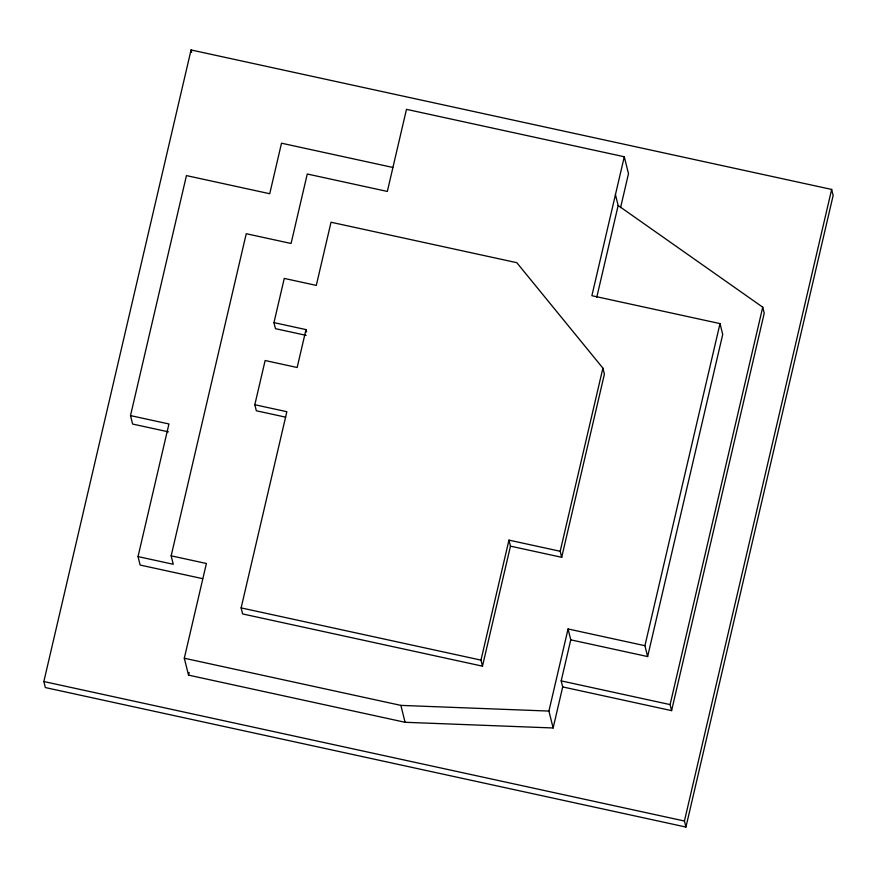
<?xml version="1.0" encoding="UTF-8"?>
<svg xmlns="http://www.w3.org/2000/svg" width="877" height="877" viewBox="0 0 877 877"><rect width="100%" height="100%" fill="white"/><g stroke="black" fill="none" stroke-linecap="round" stroke-linejoin="round"><path stroke-width="1.32" d="M43.85 681.539L191.065 49.956L831.648 189.432L833.15 195.461L685.935 827.044L45.352 687.568L43.85 681.539L684.433 821.015L685.935 827.044M168.406 431.846L132.613 424.051L130.509 415.599L186.45 175.597L269.732 193.729L281.506 143.203L392.83 167.441M202.62 578.656L140.134 565.051L138.029 556.599L168.943 423.975L130.509 415.599M138.029 556.599L173.262 564.273L171.158 555.821L246.24 233.72L291.076 243.477L307.268 174.008L387.338 191.438L406.479 109.34L624.281 156.753L628.491 173.657L620.576 207.63M570.763 639.837L647.632 656.566L644.924 645.702L568.055 628.962L570.763 639.837L561.192 680.881L562.694 686.921L553.135 727.976L405.086 722.286L188.522 675.126L184.302 658.232L206.391 563.494L171.158 555.821M188.522 675.126L189.136 672.462M285.694 417.167L256.336 410.776L254.823 404.735L265.128 360.524L297.16 367.496L305.996 329.599L273.964 322.626L284.269 278.415L316.301 285.398L331.024 222.232L516.794 262.683L602.894 368.121L604.396 374.15L561.697 557.312L510.458 546.152L508.945 540.122L560.195 551.271L561.697 557.312M510.458 546.152L482.482 666.158L242.633 613.933L241.131 607.893L286.856 411.708L254.823 404.735M482.482 666.158L480.98 660.118L508.945 540.122M624.281 156.753L591.887 295.702L720.006 323.602L722.714 334.466L647.632 656.566M596.766 297.259L618.153 205.514L615.446 194.65M560.195 551.271L602.894 368.121M553.135 727.976L548.914 711.072L568.055 628.962M644.924 645.702L720.006 323.602M562.694 686.921L671.596 710.633L670.094 704.593L762.727 307.18L618.153 205.514M671.596 710.633L764.229 313.221L762.727 307.18M684.433 821.015L831.648 189.432M184.302 658.232L400.877 705.382L548.914 711.072M306.161 335.354L275.466 328.667L273.964 322.626M241.131 607.893L480.98 660.118M561.192 680.881L670.094 704.593M400.877 705.382L405.086 722.286M305.996 329.599L306.599 332.021M191.065 49.956L191.668 52.368"/></g></svg>
